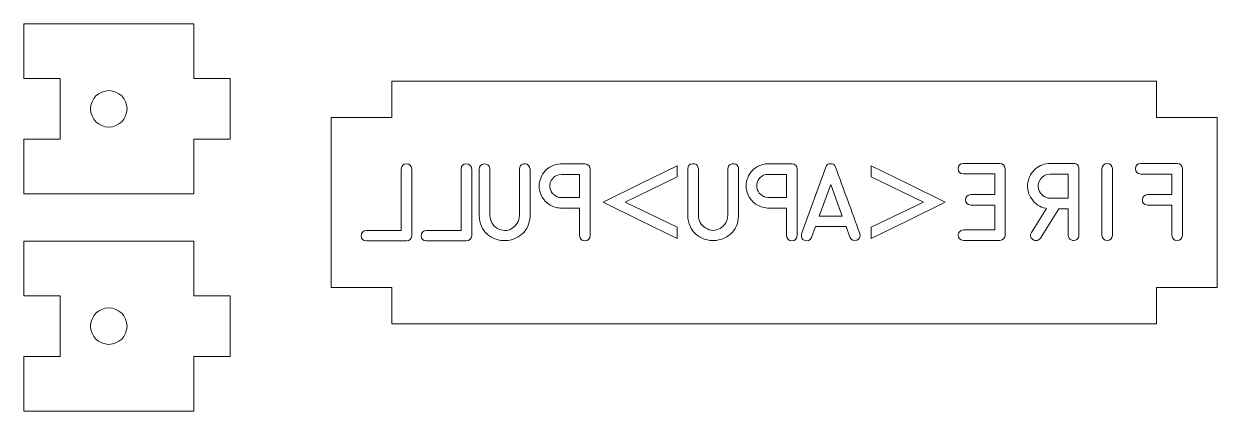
# Model space of a CAD drawing. Header units: millimetres. Extents: x -359 to 31, y -428 to 533.
# Drawn here: x -329.8 to -231.5, y -388.7 to -356.8 of the extents above; entities that cross this region are included whole.
import ezdxf

# ---------------------------------------------------------------- set-up
doc = ezdxf.new("R2010")
doc.units = ezdxf.units.MM
doc.header["$MEASUREMENT"] = 0
doc.layers.add('Cut', color=7, linetype='Continuous')
doc.layers.add('Engrave', color=7, linetype='Continuous')

msp = doc.modelspace()

# ---------------------------------------------------------------- linework, layer by layer
at = {"layer": 'Cut', "color": 250, "lineweight": 9}
for centre in [(-322.7938, -363.8435), (-322.7938, -381.7468)]:
    msp.add_ellipse(centre, major_axis=(0, 1.5), ratio=1, dxfattribs=at)
for points in [[(-315.7938, -361.3435), (-315.7938, -361.3435), (-312.7938, -361.3435), (-312.7938, -361.3435), (-312.7938, -361.3435), (-312.7938, -361.3435), (-312.7938, -366.3435), (-312.7938, -366.3435), (-312.7938, -366.3435), (-312.7938, -366.3435), (-315.7938, -366.3435), (-315.7938, -366.3435), (-315.7938, -366.3435), (-315.7938, -366.3435), (-315.7938, -370.8435), (-315.7938, -370.8435), (-315.7938, -370.8435), (-315.7938, -370.8435), (-329.7938, -370.8435), (-329.7938, -370.8435), (-329.7938, -370.8435), (-329.7938, -370.8435), (-329.7938, -366.3435), (-329.7938, -366.3435), (-329.7938, -366.3435), (-329.7938, -366.3435), (-326.7938, -366.3435), (-326.7938, -366.3435), (-326.7938, -366.3435), (-326.7938, -366.3435), (-326.7938, -361.3435), (-326.7938, -361.3435), (-326.7938, -361.3435), (-326.7938, -361.3435), (-329.7938, -361.3435), (-329.7938, -361.3435), (-329.7938, -361.3435), (-329.7938, -361.3435), (-329.7938, -356.8435), (-329.7938, -356.8435), (-329.7938, -356.8435), (-329.7938, -356.8435), (-315.7938, -356.8435), (-315.7938, -356.8435), (-315.7938, -356.8435), (-315.7938, -356.8435), (-315.7938, -361.3435), (-315.7938, -361.3435)], [(-304.4572, -364.5551), (-304.4572, -364.5551), (-304.4572, -378.5551), (-304.4572, -378.5551), (-304.4572, -378.5551), (-304.4572, -378.5551), (-299.4572, -378.5551), (-299.4572, -378.5551), (-299.4572, -378.5551), (-299.4572, -378.5551), (-299.4572, -381.5551), (-299.4572, -381.5551), (-299.4572, -381.5551), (-299.4572, -381.5551), (-236.4572, -381.5551), (-236.4572, -381.5551), (-236.4572, -381.5551), (-236.4572, -381.5551), (-236.4572, -378.5551), (-236.4572, -378.5551), (-236.4572, -378.5551), (-236.4572, -378.5551), (-231.4572, -378.5551), (-231.4572, -378.5551), (-231.4572, -378.5551), (-231.4572, -378.5551), (-231.4572, -364.5551), (-231.4572, -364.5551), (-231.4572, -364.5551), (-231.4572, -364.5551), (-236.4572, -364.5551), (-236.4572, -364.5551), (-236.4572, -364.5551), (-236.4572, -364.5551), (-236.4572, -361.5551), (-236.4572, -361.5551), (-236.4572, -361.5551), (-236.4572, -361.5551), (-299.4572, -361.5551), (-299.4572, -361.5551), (-299.4572, -361.5551), (-299.4572, -361.5551), (-299.4572, -364.5551), (-299.4572, -364.5551), (-299.4572, -364.5551), (-299.4572, -364.5551), (-304.4572, -364.5551), (-304.4572, -364.5551)], [(-315.7938, -379.2468), (-315.7938, -379.2468), (-312.7938, -379.2468), (-312.7938, -379.2468), (-312.7938, -379.2468), (-312.7938, -379.2468), (-312.7938, -384.2468), (-312.7938, -384.2468), (-312.7938, -384.2468), (-312.7938, -384.2468), (-315.7938, -384.2468), (-315.7938, -384.2468), (-315.7938, -384.2468), (-315.7938, -384.2468), (-315.7938, -388.7468), (-315.7938, -388.7468), (-315.7938, -388.7468), (-315.7938, -388.7468), (-329.7938, -388.7468), (-329.7938, -388.7468), (-329.7938, -388.7468), (-329.7938, -388.7468), (-329.7938, -384.2468), (-329.7938, -384.2468), (-329.7938, -384.2468), (-329.7938, -384.2468), (-326.7938, -384.2468), (-326.7938, -384.2468), (-326.7938, -384.2468), (-326.7938, -384.2468), (-326.7938, -379.2468), (-326.7938, -379.2468), (-326.7938, -379.2468), (-326.7938, -379.2468), (-329.7938, -379.2468), (-329.7938, -379.2468), (-329.7938, -379.2468), (-329.7938, -379.2468), (-329.7938, -374.7468), (-329.7938, -374.7468), (-329.7938, -374.7468), (-329.7938, -374.7468), (-315.7938, -374.7468), (-315.7938, -374.7468), (-315.7938, -374.7468), (-315.7938, -374.7468), (-315.7938, -379.2468), (-315.7938, -379.2468)]]:
    msp.add_open_spline(points, degree=3, knots=[0, 0, 0, 0, 0.0769231, 0.0769231, 0.0769231, 0.0769231, 0.1538462, 0.1538462, 0.1538462, 0.1538462, 0.2307692, 0.2307692, 0.2307692, 0.2307692, 0.3076923, 0.3076923, 0.3076923, 0.3076923, 0.3846154, 0.3846154, 0.3846154, 0.3846154, 0.4615385, 0.4615385, 0.4615385, 0.4615385, 0.5384615, 0.5384615, 0.5384615, 0.5384615, 0.6153846, 0.6153846, 0.6153846, 0.6153846, 0.6923077, 0.6923077, 0.6923077, 0.6923077, 0.7692308, 0.7692308, 0.7692308, 0.7692308, 0.8461538, 0.8461538, 0.8461538, 0.8461538, 1, 1, 1, 1], dxfattribs=at)
at = {"layer": 'Engrave', "color": 240, "lineweight": 9}
for points, knots in [([(-298.257, -374.7274), (-298.003, -374.7104), (-297.8559, -374.5676), (-297.8167, -374.2966), (-297.8167, -374.2966), (-297.8167, -374.2966), (-297.8167, -368.8145), (-297.8167, -368.8145), (-297.8167, -368.8145), (-297.8601, -368.5171), (-298.0114, -368.371), (-298.2697, -368.3753), (-298.2697, -368.3753), (-298.5279, -368.3805), (-298.6687, -368.5277), (-298.6909, -368.8145), (-298.6909, -368.8145), (-298.6909, -368.8145), (-298.6909, -373.8617), (-298.6909, -373.8617), (-298.6909, -373.8617), (-298.6909, -373.8617), (-301.5526, -373.8595), (-301.5526, -373.8595), (-301.5526, -373.8595), (-301.8468, -373.8923), (-301.9918, -374.0405), (-301.9887, -374.304), (-301.9887, -374.304), (-301.9855, -374.5676), (-301.8394, -374.7083), (-301.5494, -374.7274), (-301.5494, -374.7274), (-301.5494, -374.7274), (-298.257, -374.7274), (-298.257, -374.7274)], [0, 0, 0, 0, 0.1, 0.1, 0.1, 0.1, 0.2, 0.2, 0.2, 0.2, 0.3, 0.3, 0.3, 0.3, 0.4, 0.4, 0.4, 0.4, 0.5, 0.5, 0.5, 0.5, 0.6, 0.6, 0.6, 0.6, 0.7, 0.7, 0.7, 0.7, 0.8, 0.8, 0.8, 0.8, 1, 1, 1, 1]), ([(-293.3305, -374.7274), (-293.0765, -374.7104), (-292.9294, -374.5676), (-292.8902, -374.2966), (-292.8902, -374.2966), (-292.8902, -374.2966), (-292.8902, -368.8145), (-292.8902, -368.8145), (-292.8902, -368.8145), (-292.9336, -368.5171), (-293.0849, -368.371), (-293.3432, -368.3753), (-293.3432, -368.3753), (-293.6014, -368.3805), (-293.7422, -368.5277), (-293.7644, -368.8145), (-293.7644, -368.8145), (-293.7644, -368.8145), (-293.7644, -373.8617), (-293.7644, -373.8617), (-293.7644, -373.8617), (-293.7644, -373.8617), (-296.6261, -373.8595), (-296.6261, -373.8595), (-296.6261, -373.8595), (-296.9203, -373.8923), (-297.0653, -374.0405), (-297.0622, -374.304), (-297.0622, -374.304), (-297.059, -374.5676), (-296.9129, -374.7083), (-296.6229, -374.7274), (-296.6229, -374.7274), (-296.6229, -374.7274), (-293.3305, -374.7274), (-293.3305, -374.7274)], [0, 0, 0, 0, 0.1, 0.1, 0.1, 0.1, 0.2, 0.2, 0.2, 0.2, 0.3, 0.3, 0.3, 0.3, 0.4, 0.4, 0.4, 0.4, 0.5, 0.5, 0.5, 0.5, 0.6, 0.6, 0.6, 0.6, 0.7, 0.7, 0.7, 0.7, 0.8, 0.8, 0.8, 0.8, 1, 1, 1, 1]), ([(-292.2605, -372.6308), (-292.2605, -372.6308), (-292.2605, -372.6933), (-292.2605, -372.6933), (-292.2605, -372.6933), (-292.2541, -372.797), (-292.2499, -372.8584), (-292.2488, -372.8795), (-292.2488, -372.8795), (-292.162, -373.5113), (-291.9017, -373.9781), (-291.4699, -374.2797), (-291.4699, -374.2797), (-291.0381, -374.5803), (-290.5767, -374.721), (-290.0877, -374.7009), (-290.0877, -374.7009), (-289.5977, -374.6808), (-289.149, -374.503), (-288.7436, -374.1665), (-288.7436, -374.1665), (-288.3372, -373.8288), (-288.116, -373.3378), (-288.0811, -372.6933), (-288.0811, -372.6933), (-288.0811, -372.6933), (-288.0811, -372.6308), (-288.0811, -372.6308), (-288.0811, -372.6308), (-288.0811, -372.6308), (-288.0811, -368.8081), (-288.0811, -368.8081), (-288.0811, -368.8081), (-288.0811, -368.7467), (-288.0927, -368.6906), (-288.115, -368.6409), (-288.115, -368.6409), (-288.2145, -368.4239), (-288.3796, -368.3382), (-288.6103, -368.3837), (-288.6103, -368.3837), (-288.8399, -368.4292), (-288.9553, -368.571), (-288.9553, -368.8081), (-288.9553, -368.8081), (-288.9553, -368.8081), (-288.9553, -372.6308), (-288.9553, -372.6308), (-288.9553, -372.6308), (-288.986, -373.1071), (-289.1955, -373.4627), (-289.5829, -373.6976), (-289.5829, -373.6976), (-289.9713, -373.9336), (-290.3787, -373.923), (-290.8063, -373.6669), (-290.8063, -373.6669), (-290.9989, -373.5537), (-291.1397, -373.4066), (-291.2296, -373.2267), (-291.2296, -373.2267), (-291.3196, -373.0467), (-291.3725, -372.8478), (-291.3895, -372.6308), (-291.3895, -372.6308), (-291.3895, -372.6308), (-291.3895, -368.8081), (-291.3895, -368.8081), (-291.3895, -368.8081), (-291.3895, -368.7711), (-291.3916, -368.7436), (-291.3958, -368.7245), (-291.3958, -368.7245), (-291.4434, -368.4705), (-291.599, -368.3551), (-291.8636, -368.3805), (-291.8636, -368.3805), (-292.1282, -368.4049), (-292.2605, -368.5478), (-292.2605, -368.8081), (-292.2605, -368.8081), (-292.2605, -368.8081), (-292.2605, -372.6308), (-292.2605, -372.6308)], [0, 0, 0, 0, 0.0454545, 0.0454545, 0.0454545, 0.0454545, 0.0909091, 0.0909091, 0.0909091, 0.0909091, 0.1363636, 0.1363636, 0.1363636, 0.1363636, 0.1818182, 0.1818182, 0.1818182, 0.1818182, 0.2272727, 0.2272727, 0.2272727, 0.2272727, 0.2727273, 0.2727273, 0.2727273, 0.2727273, 0.3181818, 0.3181818, 0.3181818, 0.3181818, 0.3636364, 0.3636364, 0.3636364, 0.3636364, 0.4090909, 0.4090909, 0.4090909, 0.4090909, 0.4545455, 0.4545455, 0.4545455, 0.4545455, 0.5, 0.5, 0.5, 0.5, 0.5454545, 0.5454545, 0.5454545, 0.5454545, 0.5909091, 0.5909091, 0.5909091, 0.5909091, 0.6363636, 0.6363636, 0.6363636, 0.6363636, 0.6818182, 0.6818182, 0.6818182, 0.6818182, 0.7272727, 0.7272727, 0.7272727, 0.7272727, 0.7727273, 0.7727273, 0.7727273, 0.7727273, 0.8181818, 0.8181818, 0.8181818, 0.8181818, 0.8636364, 0.8636364, 0.8636364, 0.8636364, 0.9090909, 0.9090909, 0.9090909, 0.9090909, 1, 1, 1, 1]), ([(-285.4987, -368.3742), (-285.4987, -368.3742), (-285.558, -368.3742), (-285.558, -368.3742), (-285.558, -368.3742), (-285.8226, -368.3932), (-286.066, -368.4525), (-286.2893, -368.5541), (-286.2893, -368.5541), (-286.7169, -368.7541), (-287.0196, -369.0843), (-287.1974, -369.5437), (-287.1974, -369.5437), (-287.3752, -370.0019), (-287.373, -370.4496), (-287.1921, -370.8856), (-287.1921, -370.8856), (-287.045, -371.2306), (-286.828, -371.5016), (-286.5401, -371.6963), (-286.5401, -371.6963), (-286.2533, -371.8921), (-285.9252, -372.0011), (-285.558, -372.0233), (-285.558, -372.0233), (-285.558, -372.0233), (-285.4987, -372.0265), (-285.4987, -372.0265), (-285.4987, -372.0265), (-285.4987, -372.0265), (-283.9917, -372.0265), (-283.9917, -372.0265), (-283.9917, -372.0265), (-283.9917, -372.0265), (-283.9917, -374.2871), (-283.9917, -374.2871), (-283.9917, -374.2871), (-283.9546, -374.5781), (-283.8075, -374.7242), (-283.5514, -374.7242), (-283.5514, -374.7242), (-283.2953, -374.7242), (-283.1492, -374.5781), (-283.1143, -374.2871), (-283.1143, -374.2871), (-283.1143, -374.2871), (-283.1143, -368.8081), (-283.1143, -368.8081), (-283.1143, -368.8081), (-283.145, -368.552), (-283.2815, -368.407), (-283.5239, -368.3742), (-283.5239, -368.3742), (-283.5239, -368.3742), (-283.5514, -368.3742), (-283.5514, -368.3742), (-283.5514, -368.3742), (-283.5514, -368.3742), (-285.4987, -368.3742), (-285.4987, -368.3742)], [0, 0, 0, 0, 0.0625, 0.0625, 0.0625, 0.0625, 0.125, 0.125, 0.125, 0.125, 0.1875, 0.1875, 0.1875, 0.1875, 0.25, 0.25, 0.25, 0.25, 0.3125, 0.3125, 0.3125, 0.3125, 0.375, 0.375, 0.375, 0.375, 0.4375, 0.4375, 0.4375, 0.4375, 0.5, 0.5, 0.5, 0.5, 0.5625, 0.5625, 0.5625, 0.5625, 0.625, 0.625, 0.625, 0.625, 0.6875, 0.6875, 0.6875, 0.6875, 0.75, 0.75, 0.75, 0.75, 0.8125, 0.8125, 0.8125, 0.8125, 0.875, 0.875, 0.875, 0.875, 1, 1, 1, 1]), ([(-282.0404, -371.5328), (-282.0404, -371.5328), (-278.9987, -370.0328), (-278.9987, -370.0328), (-278.9987, -370.0328), (-278.9987, -370.0328), (-275.9571, -368.5328), (-275.9571, -368.5328), (-275.9571, -368.5328), (-275.9571, -368.5328), (-275.9571, -369.4509), (-275.9571, -369.4509), (-275.9571, -369.4509), (-275.9571, -369.4509), (-280.2492, -371.5328), (-280.2492, -371.5328), (-280.2492, -371.5328), (-280.2492, -371.5328), (-275.9571, -373.6015), (-275.9571, -373.6015), (-275.9571, -373.6015), (-275.9571, -373.6015), (-275.9571, -374.5328), (-275.9571, -374.5328), (-275.9571, -374.5328), (-275.9571, -374.5328), (-278.9987, -373.0328), (-278.9987, -373.0328), (-278.9987, -373.0328), (-278.9987, -373.0328), (-282.0404, -371.5328), (-282.0404, -371.5328)], [0, 0, 0, 0, 0.1111111, 0.1111111, 0.1111111, 0.1111111, 0.2222222, 0.2222222, 0.2222222, 0.2222222, 0.3333333, 0.3333333, 0.3333333, 0.3333333, 0.4444444, 0.4444444, 0.4444444, 0.4444444, 0.5555556, 0.5555556, 0.5555556, 0.5555556, 0.6666667, 0.6666667, 0.6666667, 0.6666667, 0.7777778, 0.7777778, 0.7777778, 0.7777778, 1, 1, 1, 1]), ([(-275.0803, -372.6214), (-275.0803, -372.6214), (-275.0803, -372.6839), (-275.0803, -372.6839), (-275.0803, -372.6839), (-275.0739, -372.7876), (-275.0697, -372.849), (-275.0686, -372.8701), (-275.0686, -372.8701), (-274.9818, -373.5019), (-274.7215, -373.9687), (-274.2897, -374.2703), (-274.2897, -374.2703), (-273.8579, -374.5709), (-273.3965, -374.7116), (-272.9075, -374.6915), (-272.9075, -374.6915), (-272.4175, -374.6714), (-271.9688, -374.4936), (-271.5634, -374.1571), (-271.5634, -374.1571), (-271.157, -373.8194), (-270.9358, -373.3284), (-270.9009, -372.6839), (-270.9009, -372.6839), (-270.9009, -372.6839), (-270.9009, -372.6214), (-270.9009, -372.6214), (-270.9009, -372.6214), (-270.9009, -372.6214), (-270.9009, -368.7987), (-270.9009, -368.7987), (-270.9009, -368.7987), (-270.9009, -368.7373), (-270.9125, -368.6812), (-270.9348, -368.6315), (-270.9348, -368.6315), (-271.0343, -368.4145), (-271.1994, -368.3288), (-271.4301, -368.3743), (-271.4301, -368.3743), (-271.6597, -368.4198), (-271.7751, -368.5616), (-271.7751, -368.7987), (-271.7751, -368.7987), (-271.7751, -368.7987), (-271.7751, -372.6214), (-271.7751, -372.6214), (-271.7751, -372.6214), (-271.8058, -373.0977), (-272.0153, -373.4533), (-272.4027, -373.6882), (-272.4027, -373.6882), (-272.7911, -373.9242), (-273.1985, -373.9136), (-273.6261, -373.6575), (-273.6261, -373.6575), (-273.8187, -373.5443), (-273.9595, -373.3972), (-274.0494, -373.2173), (-274.0494, -373.2173), (-274.1394, -373.0373), (-274.1923, -372.8384), (-274.2093, -372.6214), (-274.2093, -372.6214), (-274.2093, -372.6214), (-274.2093, -368.7987), (-274.2093, -368.7987), (-274.2093, -368.7987), (-274.2093, -368.7617), (-274.2114, -368.7342), (-274.2156, -368.7151), (-274.2156, -368.7151), (-274.2632, -368.4611), (-274.4188, -368.3457), (-274.6834, -368.3711), (-274.6834, -368.3711), (-274.948, -368.3955), (-275.0803, -368.5384), (-275.0803, -368.7987), (-275.0803, -368.7987), (-275.0803, -368.7987), (-275.0803, -372.6214), (-275.0803, -372.6214)], [0, 0, 0, 0, 0.0454545, 0.0454545, 0.0454545, 0.0454545, 0.0909091, 0.0909091, 0.0909091, 0.0909091, 0.1363636, 0.1363636, 0.1363636, 0.1363636, 0.1818182, 0.1818182, 0.1818182, 0.1818182, 0.2272727, 0.2272727, 0.2272727, 0.2272727, 0.2727273, 0.2727273, 0.2727273, 0.2727273, 0.3181818, 0.3181818, 0.3181818, 0.3181818, 0.3636364, 0.3636364, 0.3636364, 0.3636364, 0.4090909, 0.4090909, 0.4090909, 0.4090909, 0.4545455, 0.4545455, 0.4545455, 0.4545455, 0.5, 0.5, 0.5, 0.5, 0.5454545, 0.5454545, 0.5454545, 0.5454545, 0.5909091, 0.5909091, 0.5909091, 0.5909091, 0.6363636, 0.6363636, 0.6363636, 0.6363636, 0.6818182, 0.6818182, 0.6818182, 0.6818182, 0.7272727, 0.7272727, 0.7272727, 0.7272727, 0.7727273, 0.7727273, 0.7727273, 0.7727273, 0.8181818, 0.8181818, 0.8181818, 0.8181818, 0.8636364, 0.8636364, 0.8636364, 0.8636364, 0.9090909, 0.9090909, 0.9090909, 0.9090909, 1, 1, 1, 1]), ([(-268.4455, -368.3648), (-268.4455, -368.3648), (-268.5048, -368.3648), (-268.5048, -368.3648), (-268.5048, -368.3648), (-268.7694, -368.3838), (-269.0128, -368.4431), (-269.2361, -368.5447), (-269.2361, -368.5447), (-269.6637, -368.7447), (-269.9664, -369.0749), (-270.1442, -369.5343), (-270.1442, -369.5343), (-270.322, -369.9925), (-270.3198, -370.4402), (-270.1389, -370.8762), (-270.1389, -370.8762), (-269.9918, -371.2212), (-269.7748, -371.4922), (-269.4869, -371.6869), (-269.4869, -371.6869), (-269.2001, -371.8827), (-268.872, -371.9917), (-268.5048, -372.0139), (-268.5048, -372.0139), (-268.5048, -372.0139), (-268.4455, -372.0171), (-268.4455, -372.0171), (-268.4455, -372.0171), (-268.4455, -372.0171), (-266.9385, -372.0171), (-266.9385, -372.0171), (-266.9385, -372.0171), (-266.9385, -372.0171), (-266.9385, -374.2777), (-266.9385, -374.2777), (-266.9385, -374.2777), (-266.9014, -374.5687), (-266.7543, -374.7148), (-266.4982, -374.7148), (-266.4982, -374.7148), (-266.2421, -374.7148), (-266.096, -374.5687), (-266.0611, -374.2777), (-266.0611, -374.2777), (-266.0611, -374.2777), (-266.0611, -368.7987), (-266.0611, -368.7987), (-266.0611, -368.7987), (-266.0918, -368.5426), (-266.2283, -368.3976), (-266.4707, -368.3648), (-266.4707, -368.3648), (-266.4707, -368.3648), (-266.4982, -368.3648), (-266.4982, -368.3648), (-266.4982, -368.3648), (-266.4982, -368.3648), (-268.4455, -368.3648), (-268.4455, -368.3648)], [0, 0, 0, 0, 0.0625, 0.0625, 0.0625, 0.0625, 0.125, 0.125, 0.125, 0.125, 0.1875, 0.1875, 0.1875, 0.1875, 0.25, 0.25, 0.25, 0.25, 0.3125, 0.3125, 0.3125, 0.3125, 0.375, 0.375, 0.375, 0.375, 0.4375, 0.4375, 0.4375, 0.4375, 0.5, 0.5, 0.5, 0.5, 0.5625, 0.5625, 0.5625, 0.5625, 0.625, 0.625, 0.625, 0.625, 0.6875, 0.6875, 0.6875, 0.6875, 0.75, 0.75, 0.75, 0.75, 0.8125, 0.8125, 0.8125, 0.8125, 0.875, 0.875, 0.875, 0.875, 1, 1, 1, 1]), ([(-260.9112, -374.1168), (-261.2414, -373.2046), (-261.5727, -372.2933), (-261.9039, -371.3832), (-261.9039, -371.3832), (-262.2363, -370.473), (-262.5686, -369.5618), (-262.9009, -368.6505), (-262.9009, -368.6505), (-262.9697, -368.4622), (-263.1052, -368.3669), (-263.3073, -368.3648), (-263.3073, -368.3648), (-263.5105, -368.3627), (-263.647, -368.4579), (-263.7169, -368.6505), (-263.7169, -368.6505), (-263.7169, -368.6505), (-265.7044, -374.1317), (-265.7044, -374.1317), (-265.7044, -374.1317), (-265.7658, -374.4238), (-265.6769, -374.6111), (-265.4377, -374.6957), (-265.4377, -374.6957), (-265.1975, -374.7815), (-265.0133, -374.6936), (-264.8821, -374.4354), (-264.8821, -374.4354), (-264.8821, -374.4354), (-264.5635, -373.5485), (-264.5635, -373.5485), (-264.5635, -373.5485), (-264.5635, -373.5485), (-262.0362, -373.5485), (-262.0362, -373.5485), (-262.0362, -373.5485), (-262.0362, -373.5485), (-261.7261, -374.4142), (-261.7261, -374.4142), (-261.7261, -374.4142), (-261.5939, -374.6746), (-261.4055, -374.7593), (-261.1621, -374.6693), (-261.1621, -374.6693), (-260.9176, -374.5804), (-260.834, -374.3952), (-260.9112, -374.1168)], [0, 0, 0, 0, 0.0769231, 0.0769231, 0.0769231, 0.0769231, 0.1538462, 0.1538462, 0.1538462, 0.1538462, 0.2307692, 0.2307692, 0.2307692, 0.2307692, 0.3076923, 0.3076923, 0.3076923, 0.3076923, 0.3846154, 0.3846154, 0.3846154, 0.3846154, 0.4615385, 0.4615385, 0.4615385, 0.4615385, 0.5384615, 0.5384615, 0.5384615, 0.5384615, 0.6153846, 0.6153846, 0.6153846, 0.6153846, 0.6923077, 0.6923077, 0.6923077, 0.6923077, 0.7692308, 0.7692308, 0.7692308, 0.7692308, 0.8461538, 0.8461538, 0.8461538, 0.8461538, 1, 1, 1, 1]), ([(-253.8738, -371.5335), (-253.8738, -371.5335), (-256.9155, -370.0335), (-256.9155, -370.0335), (-256.9155, -370.0335), (-256.9155, -370.0335), (-259.9571, -368.5335), (-259.9571, -368.5335), (-259.9571, -368.5335), (-259.9571, -368.5335), (-259.9571, -369.4516), (-259.9571, -369.4516), (-259.9571, -369.4516), (-259.9571, -369.4516), (-255.665, -371.5335), (-255.665, -371.5335), (-255.665, -371.5335), (-255.665, -371.5335), (-259.9571, -373.6022), (-259.9571, -373.6022), (-259.9571, -373.6022), (-259.9571, -373.6022), (-259.9571, -374.5335), (-259.9571, -374.5335), (-259.9571, -374.5335), (-259.9571, -374.5335), (-256.9155, -373.0335), (-256.9155, -373.0335), (-256.9155, -373.0335), (-256.9155, -373.0335), (-253.8738, -371.5335), (-253.8738, -371.5335)], [0, 0, 0, 0, 0.1111111, 0.1111111, 0.1111111, 0.1111111, 0.2222222, 0.2222222, 0.2222222, 0.2222222, 0.3333333, 0.3333333, 0.3333333, 0.3333333, 0.4444444, 0.4444444, 0.4444444, 0.4444444, 0.5555556, 0.5555556, 0.5555556, 0.5555556, 0.6666667, 0.6666667, 0.6666667, 0.6666667, 0.7777778, 0.7777778, 0.7777778, 0.7777778, 1, 1, 1, 1]), ([(-252.3591, -369.2073), (-252.3591, -369.2073), (-249.7884, -369.2073), (-249.7884, -369.2073), (-249.7884, -369.2073), (-249.7884, -369.2073), (-249.7884, -370.9038), (-249.7884, -370.9038), (-249.7884, -370.9038), (-249.7884, -370.9038), (-251.7484, -370.9038), (-251.7484, -370.9038), (-251.7484, -370.9038), (-252.0416, -370.9472), (-252.1877, -371.0943), (-252.1866, -371.3451), (-252.1866, -371.3451), (-252.1855, -371.597), (-252.0395, -371.743), (-251.7484, -371.7843), (-251.7484, -371.7843), (-251.7484, -371.7843), (-249.7884, -371.7843), (-249.7884, -371.7843), (-249.7884, -371.7843), (-249.7884, -371.7843), (-249.7884, -373.8216), (-249.7884, -373.8216), (-249.7884, -373.8216), (-249.7884, -373.8216), (-252.3591, -373.8216), (-252.3591, -373.8216), (-252.3591, -373.8216), (-252.6501, -373.865), (-252.7962, -374.01), (-252.7962, -374.2587), (-252.7962, -374.2587), (-252.7962, -374.5063), (-252.6501, -374.6513), (-252.3591, -374.6926), (-252.3591, -374.6926), (-252.3591, -374.6926), (-249.3577, -374.6926), (-249.3577, -374.6926), (-249.3577, -374.6926), (-249.0994, -374.6598), (-248.9523, -374.5127), (-248.9174, -374.2523), (-248.9174, -374.2523), (-248.9174, -374.2523), (-248.9174, -368.7765), (-248.9174, -368.7765), (-248.9174, -368.7765), (-248.9566, -368.5035), (-249.1037, -368.3595), (-249.3577, -368.3426), (-249.3577, -368.3426), (-249.3577, -368.3426), (-252.3591, -368.3426), (-252.3591, -368.3426), (-252.3591, -368.3426), (-252.6501, -368.3648), (-252.7962, -368.5109), (-252.7951, -368.7786), (-252.7951, -368.7786), (-252.7941, -369.0464), (-252.648, -369.1893), (-252.3591, -369.2073)], [0, 0, 0, 0, 0.0555556, 0.0555556, 0.0555556, 0.0555556, 0.1111111, 0.1111111, 0.1111111, 0.1111111, 0.1666667, 0.1666667, 0.1666667, 0.1666667, 0.2222222, 0.2222222, 0.2222222, 0.2222222, 0.2777778, 0.2777778, 0.2777778, 0.2777778, 0.3333333, 0.3333333, 0.3333333, 0.3333333, 0.3888889, 0.3888889, 0.3888889, 0.3888889, 0.4444444, 0.4444444, 0.4444444, 0.4444444, 0.5, 0.5, 0.5, 0.5, 0.5555556, 0.5555556, 0.5555556, 0.5555556, 0.6111111, 0.6111111, 0.6111111, 0.6111111, 0.6666667, 0.6666667, 0.6666667, 0.6666667, 0.7222222, 0.7222222, 0.7222222, 0.7222222, 0.7777778, 0.7777778, 0.7777778, 0.7777778, 0.8333333, 0.8333333, 0.8333333, 0.8333333, 0.8888889, 0.8888889, 0.8888889, 0.8888889, 1, 1, 1, 1]), ([(-246.7637, -374.0195), (-246.896, -374.2534), (-246.859, -374.4492), (-246.6526, -374.609), (-246.6526, -374.609), (-246.5531, -374.6788), (-246.4388, -374.7032), (-246.3097, -374.6799), (-246.3097, -374.6799), (-246.1806, -374.6577), (-246.0864, -374.5931), (-246.0261, -374.4883), (-246.0261, -374.4883), (-246.0261, -374.4883), (-244.4978, -372.0722), (-244.4978, -372.0722), (-244.4978, -372.0722), (-244.4978, -372.0722), (-243.7221, -372.0722), (-243.7221, -372.0722), (-243.7221, -372.0722), (-243.7221, -372.0722), (-243.7221, -374.2555), (-243.7221, -374.2555), (-243.7221, -374.2555), (-243.7221, -374.4354), (-243.6406, -374.5645), (-243.4776, -374.645), (-243.4776, -374.645), (-243.3136, -374.7244), (-243.1612, -374.7095), (-243.0183, -374.5995), (-243.0183, -374.5995), (-242.9051, -374.5148), (-242.8479, -374.4005), (-242.8479, -374.2555), (-242.8479, -374.2555), (-242.8479, -374.2555), (-242.8479, -368.7765), (-242.8479, -368.7765), (-242.8479, -368.7765), (-242.8479, -368.6569), (-242.8902, -368.5543), (-242.9738, -368.4696), (-242.9738, -368.4696), (-243.0575, -368.3849), (-243.1601, -368.3426), (-243.2818, -368.3426), (-243.2818, -368.3426), (-243.2818, -368.3426), (-245.2069, -368.3426), (-245.2069, -368.3426), (-245.2069, -368.3426), (-245.6705, -368.3426), (-246.0726, -368.4897), (-246.4134, -368.7839), (-246.4134, -368.7839), (-246.7542, -369.0792), (-246.9669, -369.4528), (-247.0495, -369.9058), (-247.0495, -369.9058), (-247.1363, -370.3915), (-247.0336, -370.8456), (-246.7405, -371.2678), (-246.7405, -371.2678), (-246.4484, -371.6912), (-246.0599, -371.9473), (-245.5763, -372.0383), (-245.5763, -372.0383), (-245.5763, -372.0383), (-245.517, -372.0478), (-245.517, -372.0478), (-245.517, -372.0478), (-245.517, -372.0478), (-246.7637, -374.0195), (-246.7637, -374.0195)], [0, 0, 0, 0, 0.05, 0.05, 0.05, 0.05, 0.1, 0.1, 0.1, 0.1, 0.15, 0.15, 0.15, 0.15, 0.2, 0.2, 0.2, 0.2, 0.25, 0.25, 0.25, 0.25, 0.3, 0.3, 0.3, 0.3, 0.35, 0.35, 0.35, 0.35, 0.4, 0.4, 0.4, 0.4, 0.45, 0.45, 0.45, 0.45, 0.5, 0.5, 0.5, 0.5, 0.55, 0.55, 0.55, 0.55, 0.6, 0.6, 0.6, 0.6, 0.65, 0.65, 0.65, 0.65, 0.7, 0.7, 0.7, 0.7, 0.75, 0.75, 0.75, 0.75, 0.8, 0.8, 0.8, 0.8, 0.85, 0.85, 0.85, 0.85, 0.9, 0.9, 0.9, 0.9, 1, 1, 1, 1]), ([(-240.9513, -374.265), (-240.9058, -374.5561), (-240.7587, -374.7011), (-240.51, -374.7), (-240.51, -374.7), (-240.2602, -374.699), (-240.1142, -374.554), (-240.0708, -374.265), (-240.0708, -374.265), (-240.0708, -374.265), (-240.0708, -368.7829), (-240.0708, -368.7829), (-240.0708, -368.7829), (-240.1142, -368.4918), (-240.2602, -368.3447), (-240.51, -368.3437), (-240.51, -368.3437), (-240.7587, -368.3426), (-240.9058, -368.4897), (-240.9513, -368.7829), (-240.9513, -368.7829), (-240.9513, -368.7829), (-240.9513, -374.265), (-240.9513, -374.265)], [0, 0, 0, 0, 0.1428571, 0.1428571, 0.1428571, 0.1428571, 0.2857143, 0.2857143, 0.2857143, 0.2857143, 0.4285714, 0.4285714, 0.4285714, 0.4285714, 0.5714286, 0.5714286, 0.5714286, 0.5714286, 0.7142857, 0.7142857, 0.7142857, 0.7142857, 1, 1, 1, 1]), ([(-234.3145, -374.2523), (-234.3145, -374.2523), (-234.3145, -368.7829), (-234.3145, -368.7829), (-234.3145, -368.7829), (-234.3515, -368.5098), (-234.4987, -368.3627), (-234.7548, -368.3426), (-234.7548, -368.3426), (-234.7548, -368.3426), (-237.7562, -368.3426), (-237.7562, -368.3426), (-237.7562, -368.3426), (-238.043, -368.3648), (-238.1869, -368.5119), (-238.1869, -368.7818), (-238.1869, -368.7818), (-238.1869, -369.0506), (-238.0409, -369.1956), (-237.7499, -369.2136), (-237.7499, -369.2136), (-237.7499, -369.2136), (-235.1855, -369.2136), (-235.1855, -369.2136), (-235.1855, -369.2136), (-235.1855, -369.2136), (-235.1855, -370.9101), (-235.1855, -370.9101), (-235.1855, -370.9101), (-235.1855, -370.9101), (-237.1858, -370.9101), (-237.1858, -370.9101), (-237.1858, -370.9101), (-237.4705, -370.9302), (-237.6154, -371.0699), (-237.6197, -371.3282), (-237.6197, -371.3282), (-237.6239, -371.5864), (-237.4789, -371.7377), (-237.1858, -371.7811), (-237.1858, -371.7811), (-237.1858, -371.7811), (-235.1855, -371.7811), (-235.1855, -371.7811), (-235.1855, -371.7811), (-235.1855, -371.7811), (-235.1855, -374.2523), (-235.1855, -374.2523), (-235.1855, -374.2523), (-235.1654, -374.537), (-235.0246, -374.682), (-234.7654, -374.6862), (-234.7654, -374.6862), (-234.5061, -374.6905), (-234.3558, -374.5455), (-234.3145, -374.2523)], [0, 0, 0, 0, 0.0666667, 0.0666667, 0.0666667, 0.0666667, 0.1333333, 0.1333333, 0.1333333, 0.1333333, 0.2, 0.2, 0.2, 0.2, 0.2666667, 0.2666667, 0.2666667, 0.2666667, 0.3333333, 0.3333333, 0.3333333, 0.3333333, 0.4, 0.4, 0.4, 0.4, 0.4666667, 0.4666667, 0.4666667, 0.4666667, 0.5333333, 0.5333333, 0.5333333, 0.5333333, 0.6, 0.6, 0.6, 0.6, 0.6666667, 0.6666667, 0.6666667, 0.6666667, 0.7333333, 0.7333333, 0.7333333, 0.7333333, 0.8, 0.8, 0.8, 0.8, 0.8666667, 0.8666667, 0.8666667, 0.8666667, 1, 1, 1, 1]), ([(-285.4987, -369.2484), (-285.4987, -369.2484), (-283.9917, -369.2484), (-283.9917, -369.2484), (-283.9917, -369.2484), (-283.9917, -369.2484), (-283.9917, -371.1491), (-283.9917, -371.1491), (-283.9917, -371.1491), (-283.9917, -371.1491), (-285.4987, -371.1491), (-285.4987, -371.1491), (-285.4987, -371.1491), (-285.7347, -371.1491), (-285.9422, -371.0708), (-286.1231, -370.9131), (-286.1231, -370.9131), (-286.3041, -370.7565), (-286.41, -370.5597), (-286.4417, -370.3247), (-286.4417, -370.3247), (-286.4787, -370.039), (-286.4015, -369.7881), (-286.212, -369.5722), (-286.212, -369.5722), (-286.0215, -369.3563), (-285.7834, -369.2484), (-285.4987, -369.2484)], [0, 0, 0, 0, 0.125, 0.125, 0.125, 0.125, 0.25, 0.25, 0.25, 0.25, 0.375, 0.375, 0.375, 0.375, 0.5, 0.5, 0.5, 0.5, 0.625, 0.625, 0.625, 0.625, 0.75, 0.75, 0.75, 0.75, 1, 1, 1, 1]), ([(-268.4455, -369.239), (-268.4455, -369.239), (-266.9385, -369.239), (-266.9385, -369.239), (-266.9385, -369.239), (-266.9385, -369.239), (-266.9385, -371.1397), (-266.9385, -371.1397), (-266.9385, -371.1397), (-266.9385, -371.1397), (-268.4455, -371.1397), (-268.4455, -371.1397), (-268.4455, -371.1397), (-268.6815, -371.1397), (-268.889, -371.0614), (-269.0699, -370.9037), (-269.0699, -370.9037), (-269.2509, -370.7471), (-269.3568, -370.5503), (-269.3885, -370.3153), (-269.3885, -370.3153), (-269.4255, -370.0296), (-269.3483, -369.7787), (-269.1588, -369.5628), (-269.1588, -369.5628), (-268.9683, -369.3469), (-268.7302, -369.239), (-268.4455, -369.239)], [0, 0, 0, 0, 0.125, 0.125, 0.125, 0.125, 0.25, 0.25, 0.25, 0.25, 0.375, 0.375, 0.375, 0.375, 0.5, 0.5, 0.5, 0.5, 0.625, 0.625, 0.625, 0.625, 0.75, 0.75, 0.75, 0.75, 1, 1, 1, 1]), ([(-245.2069, -371.2012), (-245.4186, -371.2012), (-245.6133, -371.1377), (-245.7922, -371.0085), (-245.7922, -371.0085), (-245.971, -370.8805), (-246.0906, -370.7133), (-246.1531, -370.5069), (-246.1531, -370.5069), (-246.2504, -370.1883), (-246.206, -369.9005), (-246.0197, -369.6433), (-246.0197, -369.6433), (-245.8335, -369.3861), (-245.5773, -369.2443), (-245.2514, -369.2168), (-245.2514, -369.2168), (-245.2514, -369.2168), (-243.7221, -369.2168), (-243.7221, -369.2168), (-243.7221, -369.2168), (-243.7221, -369.2168), (-243.7221, -371.2012), (-243.7221, -371.2012), (-243.7221, -371.2012), (-243.7221, -371.2012), (-245.2069, -371.2012), (-245.2069, -371.2012)], [0, 0, 0, 0, 0.125, 0.125, 0.125, 0.125, 0.25, 0.25, 0.25, 0.25, 0.375, 0.375, 0.375, 0.375, 0.5, 0.5, 0.5, 0.5, 0.625, 0.625, 0.625, 0.625, 0.75, 0.75, 0.75, 0.75, 1, 1, 1, 1]), ([(-264.2471, -372.6775), (-264.2471, -372.6775), (-263.3041, -370.0729), (-263.3041, -370.0729), (-263.3041, -370.0729), (-263.3041, -370.0729), (-262.3559, -372.6775), (-262.3559, -372.6775), (-262.3559, -372.6775), (-262.3559, -372.6775), (-264.2471, -372.6775), (-264.2471, -372.6775)], [0, 0, 0, 0, 0.25, 0.25, 0.25, 0.25, 0.5, 0.5, 0.5, 0.5, 1, 1, 1, 1]), ([(-263.3041, -370.0729), (-263.3041, -370.0729), (-264.2471, -372.6775), (-264.2471, -372.6775), (-264.2471, -372.6775), (-264.2471, -372.6775), (-263.3041, -370.0729), (-263.3041, -370.0729)], [0, 0, 0, 0, 0.3333333, 0.3333333, 0.3333333, 0.3333333, 1, 1, 1, 1])]:
    msp.add_open_spline(points, degree=3, knots=knots, dxfattribs=at)

doc.saveas('drawing.dxf')
